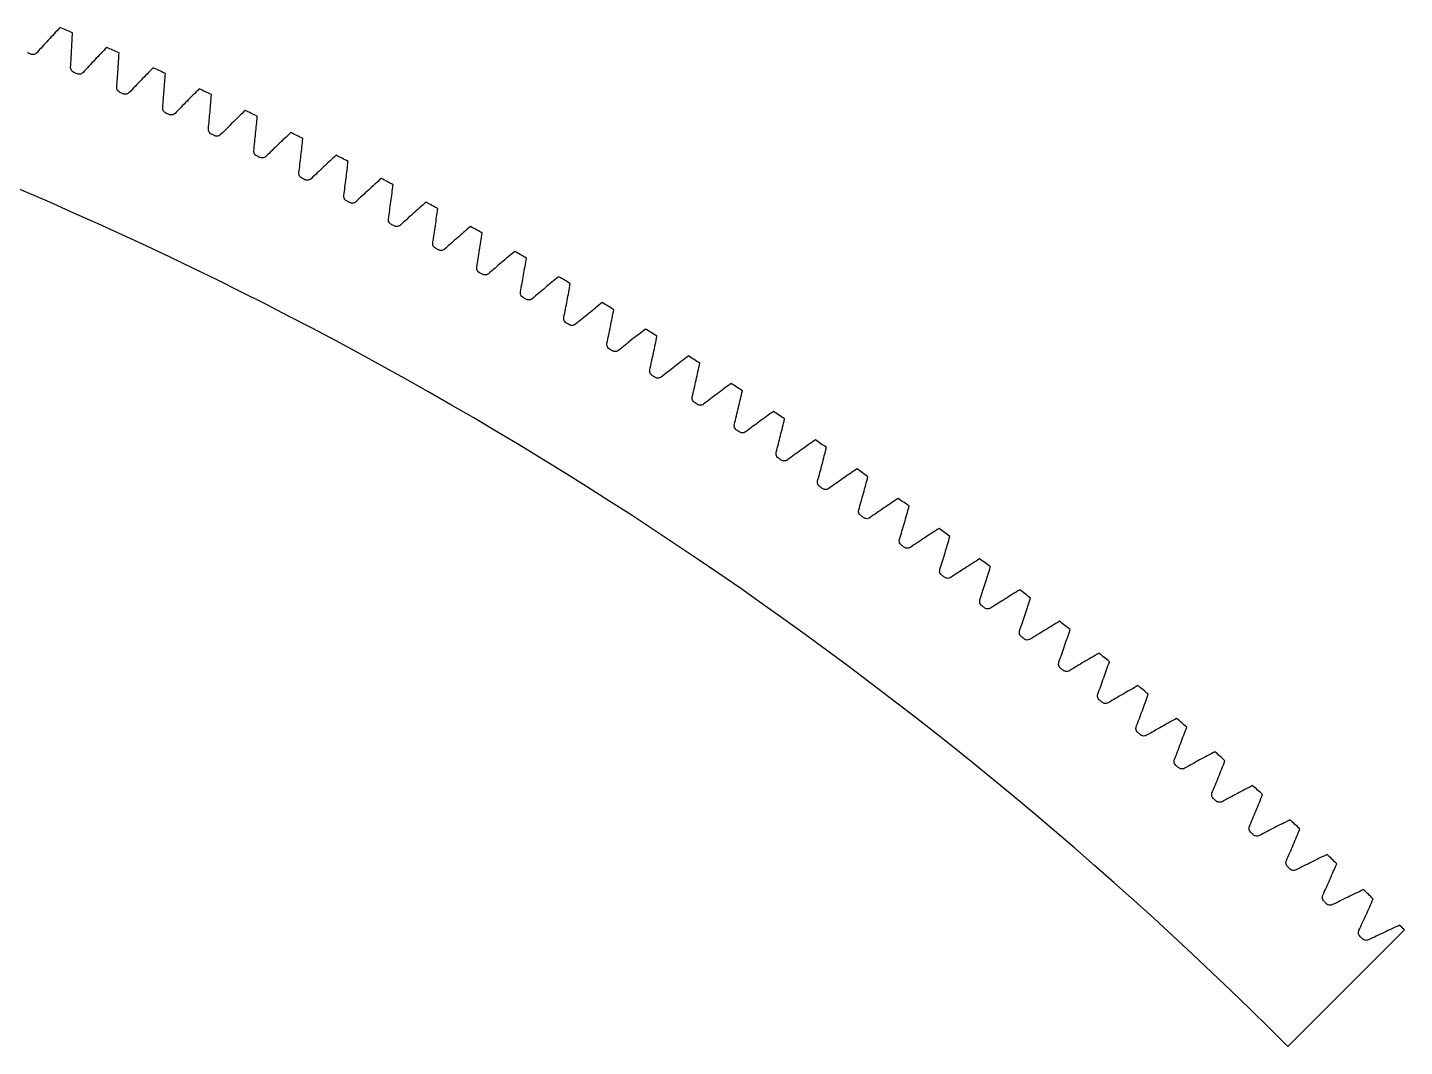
# Model space of a CAD drawing. Header units: inches. Extents: x -10.9 to 10.9, y -1.2 to 15.4.
# Drawn here: x 5.84 to 10.9, y 10.47 to 14.21 of the extents above; entities that cross this region are included whole.
import ezdxf

# ---------------------------------------------------------------- set-up
doc = ezdxf.new("R2010")
doc.units = ezdxf.units.IN
doc.layers.get('0').update_dxf_attribs({"linetype": 'CONTINUOUS'})

msp = doc.modelspace()

# ---------------------------------------------------------------- linework, layer by layer
msp.add_line((10.4709, 10.4709), (10.8989, 10.8989))
for radius, start, end in [(15.4134, 67.06213, 67.24557), (15.2815, 67.47637, 67.52363), (15.4134, 66.36982, 66.55326), (15.4134, 65.67751, 65.86095), (15.2815, 66.78406, 66.83133), (15.2815, 66.09175, 66.13902), (15.4134, 64.9852, 65.16864), (15.4134, 64.29289, 64.47634), (15.2815, 65.39944, 65.44671), (14.8081, 45, 69.0584), (15.2815, 64.70714, 64.7544), (15.4134, 63.60059, 63.78403), (15.2815, 64.01483, 64.0621), (15.4134, 62.90828, 63.09172), (15.2815, 63.32252, 63.36979), (15.4134, 62.21597, 62.39941), (15.2815, 62.63021, 62.67748), (15.4134, 61.52366, 61.70711), (15.2815, 61.9379, 61.98517), (15.4134, 60.83136, 61.0148), (15.2815, 61.2456, 61.29286), (15.4134, 60.13905, 60.32249), (15.2815, 60.55329, 60.60056), (15.4134, 59.44674, 59.63018), (15.2815, 59.86098, 59.90825), (15.4134, 58.75443, 58.93787), (15.2815, 59.16867, 59.21594), (15.4134, 58.06213, 58.24557), (15.2815, 58.47637, 58.52363), (15.4134, 57.36982, 57.55326), (15.2815, 57.78406, 57.83133), (15.4134, 56.67751, 56.86095), (15.2815, 57.09175, 57.13902), (15.4134, 55.9852, 56.16864), (15.2815, 56.39944, 56.44671), (15.4134, 55.29289, 55.47634), (15.2815, 55.70714, 55.7544), (15.4134, 54.60059, 54.78403), (15.2815, 55.01483, 55.0621), (15.4134, 53.90828, 54.09172), (15.2815, 54.32252, 54.36979), (15.4134, 53.21597, 53.39941), (15.2815, 53.63021, 53.67748), (15.4134, 52.52366, 52.70711), (15.2815, 52.9379, 52.98517), (15.4134, 51.83136, 52.0148), (15.2815, 52.2456, 52.29286), (15.4134, 51.13905, 51.32249), (15.2815, 51.55329, 51.60056), (15.4134, 50.44674, 50.63018), (15.2815, 50.86098, 50.90825), (15.4134, 49.75443, 49.93787), (15.2815, 50.16867, 50.21594), (15.4134, 49.06213, 49.24557), (15.2815, 49.47637, 49.52363), (15.4134, 48.36982, 48.55326), (15.2815, 48.78406, 48.83133), (15.4134, 47.67751, 47.86095), (15.2815, 48.09175, 48.13902), (15.4134, 46.9852, 47.16864), (15.2815, 47.39944, 47.44671), (15.4134, 46.29289, 46.47634), (15.2815, 46.70714, 46.7544), (15.4134, 45.60059, 45.78403), (15.2815, 46.01483, 46.0621), (15.2815, 45.32252, 45.36979), (15.4134, 45, 45.09172)]:
    msp.add_arc((0, 0), radius, start, end)
for points, knots in [([(5.9616, 14.2138), (5.9472, 14.1984), (5.9328, 14.183), (5.9042, 14.1521), (5.89, 14.1365), (5.876, 14.1208)], [0, 0, 0, 0, 0.1606322, 0.1606322, 0.320919, 0.320919, 0.320919, 0.320919]), ([(6.0004, 14.0684), (6.0018, 14.0894), (6.003, 14.1104), (6.0053, 14.1525), (6.0062, 14.1736), (6.0071, 14.1946)], [0, 0, 0, 0, 0.1603239, 0.1603239, 0.3209932, 0.3209932, 0.3209932, 0.3209932]), ([(5.876, 14.1208), (5.8743, 14.1189), (5.8722, 14.1174), (5.8676, 14.1152), (5.8651, 14.1145), (5.8611, 14.1143), (5.8596, 14.1143), (5.8566, 14.1148), (5.8552, 14.1152), (5.8538, 14.1158)], [0, 0, 0, 0, 0.01947037, 0.01947037, 0.03894188, 0.03894188, 0.05032908, 0.05032908, 0.06171626, 0.06171626, 0.06171626, 0.06171626]), ([(6.1329, 14.1407), (6.1183, 14.1256), (6.1037, 14.1103), (6.0748, 14.0797), (6.0604, 14.0643), (6.0462, 14.0488)], [0, 0, 0, 0, 0.1606322, 0.1606322, 0.320919, 0.320919, 0.320919, 0.320919]), ([(6.17, 13.9949), (6.1716, 14.0158), (6.1731, 14.0369), (6.1758, 14.0789), (6.1771, 14.0999), (6.1782, 14.121)], [0, 0, 0, 0, 0.1603239, 0.1603239, 0.3209932, 0.3209932, 0.3209932, 0.3209932]), ([(6.0123, 14.049), (6.01, 14.05), (6.0078, 14.0515), (6.0043, 14.0551), (6.0028, 14.0573), (6.0013, 14.061), (6.0009, 14.0625), (6.0004, 14.0654), (6.0003, 14.0669), (6.0004, 14.0684)], [0, 0, 0, 0, 0.01947037, 0.01947037, 0.03894188, 0.03894188, 0.05032908, 0.05032908, 0.06171626, 0.06171626, 0.06171626, 0.06171626]), ([(6.3033, 14.0656), (6.2885, 14.0506), (6.2737, 14.0355), (6.2445, 14.0053), (6.2299, 13.99), (6.2155, 13.9747)], [0, 0, 0, 0, 0.1606322, 0.1606322, 0.320919, 0.320919, 0.320919, 0.320919]), ([(6.0462, 14.0488), (6.0444, 14.0469), (6.0423, 14.0454), (6.0377, 14.0432), (6.0352, 14.0426), (6.0312, 14.0424), (6.0297, 14.0425), (6.0267, 14.043), (6.0253, 14.0435), (6.0239, 14.0441)], [0, 0, 0, 0, 0.01947037, 0.01947037, 0.03894188, 0.03894188, 0.05032908, 0.05032908, 0.06171626, 0.06171626, 0.06171626, 0.06171626]), ([(6.3386, 13.9193), (6.3405, 13.9403), (6.3422, 13.9612), (6.3455, 14.0032), (6.347, 14.0243), (6.3483, 14.0453)], [0, 0, 0, 0, 0.1603239, 0.1603239, 0.3209932, 0.3209932, 0.3209932, 0.3209932]), ([(6.1816, 13.9754), (6.1793, 13.9764), (6.1772, 13.9779), (6.1736, 13.9815), (6.1723, 13.9837), (6.1708, 13.9875), (6.1704, 13.9889), (6.1699, 13.9919), (6.1699, 13.9934), (6.17, 13.9949)], [0, 0, 0, 0, 0.01947037, 0.01947037, 0.03894188, 0.03894188, 0.05032908, 0.05032908, 0.06171626, 0.06171626, 0.06171626, 0.06171626]), ([(6.2155, 13.9747), (6.2137, 13.9729), (6.2116, 13.9714), (6.207, 13.9693), (6.2044, 13.9687), (6.2004, 13.9685), (6.1989, 13.9686), (6.196, 13.9692), (6.1945, 13.9696), (6.1932, 13.9702)], [0, 0, 0, 0, 0.01947037, 0.01947037, 0.03894188, 0.03894188, 0.05032908, 0.05032908, 0.06171626, 0.06171626, 0.06171626, 0.06171626]), ([(6.4728, 13.9884), (6.4578, 13.9736), (6.4429, 13.9587), (6.4132, 13.9288), (6.3985, 13.9137), (6.3839, 13.8986)], [0, 0, 0, 0, 0.1606322, 0.1606322, 0.320919, 0.320919, 0.320919, 0.320919]), ([(6.5063, 13.8417), (6.5085, 13.8626), (6.5105, 13.8836), (6.5142, 13.9255), (6.516, 13.9466), (6.5176, 13.9676)], [0, 0, 0, 0, 0.1603239, 0.1603239, 0.3209932, 0.3209932, 0.3209932, 0.3209932]), ([(6.3501, 13.8996), (6.3477, 13.9007), (6.3456, 13.9022), (6.3421, 13.9059), (6.3408, 13.9081), (6.3393, 13.9119), (6.3389, 13.9134), (6.3385, 13.9163), (6.3385, 13.9178), (6.3386, 13.9193)], [0, 0, 0, 0, 0.01947037, 0.01947037, 0.03894188, 0.03894188, 0.05032908, 0.05032908, 0.06171626, 0.06171626, 0.06171626, 0.06171626]), ([(6.6414, 13.9092), (6.6262, 13.8945), (6.6111, 13.8798), (6.5811, 13.8503), (6.5661, 13.8354), (6.5513, 13.8205)], [0, 0, 0, 0, 0.1606322, 0.1606322, 0.320919, 0.320919, 0.320919, 0.320919]), ([(6.3839, 13.8986), (6.3821, 13.8968), (6.38, 13.8953), (6.3753, 13.8932), (6.3728, 13.8927), (6.3687, 13.8926), (6.3672, 13.8927), (6.3643, 13.8933), (6.3629, 13.8938), (6.3615, 13.8944)], [0, 0, 0, 0, 0.01947037, 0.01947037, 0.03894188, 0.03894188, 0.05032908, 0.05032908, 0.06171626, 0.06171626, 0.06171626, 0.06171626]), ([(6.6731, 13.7621), (6.6755, 13.783), (6.6777, 13.8039), (6.682, 13.8458), (6.684, 13.8668), (6.6859, 13.8878)], [0, 0, 0, 0, 0.1603239, 0.1603239, 0.3209932, 0.3209932, 0.3209932, 0.3209932]), ([(6.5175, 13.8219), (6.5152, 13.823), (6.5131, 13.8245), (6.5097, 13.8283), (6.5083, 13.8305), (6.5069, 13.8343), (6.5066, 13.8357), (6.5062, 13.8387), (6.5062, 13.8402), (6.5063, 13.8417)], [0, 0, 0, 0, 0.01947037, 0.01947037, 0.03894188, 0.03894188, 0.05032908, 0.05032908, 0.06171626, 0.06171626, 0.06171626, 0.06171626]), ([(6.5513, 13.8205), (6.5495, 13.8186), (6.5474, 13.8172), (6.5427, 13.8152), (6.5402, 13.8147), (6.5361, 13.8146), (6.5346, 13.8148), (6.5317, 13.8154), (6.5303, 13.8159), (6.5289, 13.8165)], [0, 0, 0, 0, 0.01947037, 0.01947037, 0.03894188, 0.03894188, 0.05032908, 0.05032908, 0.06171626, 0.06171626, 0.06171626, 0.06171626]), ([(6.809, 13.8279), (6.7936, 13.8135), (6.7783, 13.7989), (6.7479, 13.7697), (6.7328, 13.7551), (6.7178, 13.7403)], [0, 0, 0, 0, 0.1606322, 0.1606322, 0.320919, 0.320919, 0.320919, 0.320919]), ([(6.8389, 13.6804), (6.8415, 13.7013), (6.844, 13.7222), (6.8488, 13.7641), (6.8511, 13.785), (6.8532, 13.806)], [0, 0, 0, 0, 0.1603239, 0.1603239, 0.3209932, 0.3209932, 0.3209932, 0.3209932]), ([(6.6841, 13.7421), (6.6818, 13.7433), (6.6797, 13.7448), (6.6763, 13.7486), (6.675, 13.7508), (6.6736, 13.7547), (6.6733, 13.7561), (6.6729, 13.7591), (6.6729, 13.7606), (6.6731, 13.7621)], [0, 0, 0, 0, 0.01947037, 0.01947037, 0.03894188, 0.03894188, 0.05032908, 0.05032908, 0.06171626, 0.06171626, 0.06171626, 0.06171626]), ([(6.7178, 13.7403), (6.716, 13.7385), (6.7139, 13.7371), (6.7091, 13.7351), (6.7066, 13.7346), (6.7026, 13.7346), (6.7011, 13.7348), (6.6982, 13.7355), (6.6967, 13.736), (6.6954, 13.7366)], [0, 0, 0, 0, 0.01947037, 0.01947037, 0.03894188, 0.03894188, 0.05032908, 0.05032908, 0.06171626, 0.06171626, 0.06171626, 0.06171626]), ([(6.9755, 13.7446), (6.96, 13.7304), (6.9445, 13.716), (6.9138, 13.6872), (6.8985, 13.6727), (6.8834, 13.6581)], [0, 0, 0, 0, 0.1606322, 0.1606322, 0.320919, 0.320919, 0.320919, 0.320919]), ([(7.0037, 13.5968), (7.0066, 13.6176), (7.0093, 13.6385), (7.0146, 13.6803), (7.0171, 13.7013), (7.0195, 13.7222)], [0, 0, 0, 0, 0.1603239, 0.1603239, 0.3209932, 0.3209932, 0.3209932, 0.3209932]), ([(6.8496, 13.6604), (6.8473, 13.6615), (6.8453, 13.6631), (6.8419, 13.667), (6.8406, 13.6692), (6.8393, 13.673), (6.839, 13.6745), (6.8387, 13.6775), (6.8387, 13.679), (6.8389, 13.6804)], [0, 0, 0, 0, 0.01947037, 0.01947037, 0.03894188, 0.03894188, 0.05032908, 0.05032908, 0.06171626, 0.06171626, 0.06171626, 0.06171626]), ([(6.8834, 13.6581), (6.8815, 13.6563), (6.8794, 13.655), (6.8746, 13.6531), (6.8721, 13.6526), (6.868, 13.6526), (6.8665, 13.6528), (6.8636, 13.6535), (6.8622, 13.6541), (6.8609, 13.6547)], [0, 0, 0, 0, 0.01947037, 0.01947037, 0.03894188, 0.03894188, 0.05032908, 0.05032908, 0.06171626, 0.06171626, 0.06171626, 0.06171626]), ([(7.1411, 13.6593), (7.1254, 13.6453), (7.1097, 13.6311), (7.0787, 13.6027), (7.0632, 13.5884), (7.0479, 13.574)], [0, 0, 0, 0, 0.1606322, 0.1606322, 0.320919, 0.320919, 0.320919, 0.320919]), ([(7.1675, 13.5112), (7.1706, 13.532), (7.1736, 13.5528), (7.1794, 13.5946), (7.1822, 13.6155), (7.1848, 13.6364)], [0, 0, 0, 0, 0.1603239, 0.1603239, 0.3209932, 0.3209932, 0.3209932, 0.3209932]), ([(7.0142, 13.5766), (7.0119, 13.5778), (7.0099, 13.5794), (7.0066, 13.5833), (7.0053, 13.5855), (7.004, 13.5894), (7.0037, 13.5908), (7.0035, 13.5938), (7.0035, 13.5953), (7.0037, 13.5968)], [0, 0, 0, 0, 0.01947037, 0.01947037, 0.03894188, 0.03894188, 0.05032908, 0.05032908, 0.06171626, 0.06171626, 0.06171626, 0.06171626]), ([(7.0479, 13.574), (7.046, 13.5722), (7.0438, 13.5708), (7.0391, 13.569), (7.0365, 13.5686), (7.0325, 13.5687), (7.031, 13.5689), (7.0281, 13.5696), (7.0267, 13.5701), (7.0254, 13.5708)], [0, 0, 0, 0, 0.01947037, 0.01947037, 0.03894188, 0.03894188, 0.05032908, 0.05032908, 0.06171626, 0.06171626, 0.06171626, 0.06171626]), ([(7.3056, 13.572), (7.2897, 13.5582), (7.2739, 13.5442), (7.2425, 13.5161), (7.2269, 13.502), (7.2114, 13.4878)], [0, 0, 0, 0, 0.1606322, 0.1606322, 0.320919, 0.320919, 0.320919, 0.320919]), ([(7.1777, 13.4909), (7.1754, 13.4921), (7.1734, 13.4937), (7.1702, 13.4976), (7.1689, 13.4999), (7.1677, 13.5038), (7.1674, 13.5052), (7.1672, 13.5082), (7.1673, 13.5097), (7.1675, 13.5112)], [0, 0, 0, 0, 0.01947037, 0.01947037, 0.03894188, 0.03894188, 0.05032908, 0.05032908, 0.06171626, 0.06171626, 0.06171626, 0.06171626]), ([(7.3302, 13.4236), (7.3336, 13.4444), (7.3369, 13.4652), (7.3431, 13.5068), (7.3461, 13.5277), (7.349, 13.5486)], [0, 0, 0, 0, 0.1603239, 0.1603239, 0.3209932, 0.3209932, 0.3209932, 0.3209932]), ([(7.2114, 13.4878), (7.2095, 13.4861), (7.2073, 13.4847), (7.2025, 13.483), (7.2, 13.4826), (7.1959, 13.4827), (7.1944, 13.4829), (7.1915, 13.4837), (7.1902, 13.4842), (7.1888, 13.4849)], [0, 0, 0, 0, 0.01947037, 0.01947037, 0.03894188, 0.03894188, 0.05032908, 0.05032908, 0.06171626, 0.06171626, 0.06171626, 0.06171626]), ([(7.4691, 13.4828), (7.453, 13.4691), (7.437, 13.4553), (7.4053, 13.4276), (7.3895, 13.4137), (7.3738, 13.3997)], [0, 0, 0, 0, 0.1606322, 0.1606322, 0.320919, 0.320919, 0.320919, 0.320919]), ([(7.4919, 13.334), (7.4955, 13.3548), (7.499, 13.3755), (7.5058, 13.4171), (7.5091, 13.438), (7.5122, 13.4588)], [0, 0, 0, 0, 0.1603239, 0.1603239, 0.3209932, 0.3209932, 0.3209932, 0.3209932]), ([(7.3402, 13.4032), (7.3379, 13.4044), (7.336, 13.406), (7.3327, 13.41), (7.3315, 13.4123), (7.3304, 13.4162), (7.3301, 13.4176), (7.3299, 13.4206), (7.33, 13.4221), (7.3302, 13.4236)], [0, 0, 0, 0, 0.01947037, 0.01947037, 0.03894188, 0.03894188, 0.05032908, 0.05032908, 0.06171626, 0.06171626, 0.06171626, 0.06171626]), ([(7.3738, 13.3997), (7.3719, 13.398), (7.3697, 13.3967), (7.3649, 13.395), (7.3623, 13.3946), (7.3583, 13.3948), (7.3568, 13.395), (7.3539, 13.3958), (7.3526, 13.3964), (7.3512, 13.3971)], [0, 0, 0, 0, 0.01947037, 0.01947037, 0.03894188, 0.03894188, 0.05032908, 0.05032908, 0.06171626, 0.06171626, 0.06171626, 0.06171626]), ([(7.6314, 13.3915), (7.6152, 13.3781), (7.5991, 13.3645), (7.567, 13.3372), (7.5511, 13.3234), (7.5352, 13.3096)], [0, 0, 0, 0, 0.1606322, 0.1606322, 0.320919, 0.320919, 0.320919, 0.320919]), ([(7.6524, 13.2426), (7.6563, 13.2632), (7.6601, 13.284), (7.6674, 13.3254), (7.6709, 13.3462), (7.6743, 13.367)], [0, 0, 0, 0, 0.1603239, 0.1603239, 0.3209932, 0.3209932, 0.3209932, 0.3209932]), ([(7.5016, 13.3135), (7.4994, 13.3148), (7.4974, 13.3164), (7.4942, 13.3204), (7.4931, 13.3227), (7.4919, 13.3266), (7.4917, 13.3281), (7.4915, 13.3311), (7.4916, 13.3326), (7.4919, 13.334)], [0, 0, 0, 0, 0.01947037, 0.01947037, 0.03894188, 0.03894188, 0.05032908, 0.05032908, 0.06171626, 0.06171626, 0.06171626, 0.06171626]), ([(7.5352, 13.3096), (7.5333, 13.3079), (7.531, 13.3066), (7.5262, 13.305), (7.5236, 13.3046), (7.5196, 13.3049), (7.5181, 13.3051), (7.5153, 13.306), (7.5139, 13.3066), (7.5126, 13.3073)], [0, 0, 0, 0, 0.01947037, 0.01947037, 0.03894188, 0.03894188, 0.05032908, 0.05032908, 0.06171626, 0.06171626, 0.06171626, 0.06171626]), ([(7.7927, 13.2984), (7.7763, 13.2851), (7.76, 13.2717), (7.7276, 13.2448), (7.7115, 13.2312), (7.6955, 13.2176)], [0, 0, 0, 0, 0.1606322, 0.1606322, 0.320919, 0.320919, 0.320919, 0.320919]), ([(7.8119, 13.1491), (7.816, 13.1698), (7.82, 13.1904), (7.8278, 13.2318), (7.8316, 13.2526), (7.8352, 13.2733)], [0, 0, 0, 0, 0.1603239, 0.1603239, 0.3209932, 0.3209932, 0.3209932, 0.3209932]), ([(7.6619, 13.2219), (7.6597, 13.2232), (7.6578, 13.2249), (7.6546, 13.2289), (7.6535, 13.2312), (7.6524, 13.2351), (7.6522, 13.2366), (7.6521, 13.2396), (7.6522, 13.2411), (7.6524, 13.2426)], [0, 0, 0, 0, 0.01947037, 0.01947037, 0.03894188, 0.03894188, 0.05032908, 0.05032908, 0.06171626, 0.06171626, 0.06171626, 0.06171626]), ([(7.6955, 13.2176), (7.6935, 13.2159), (7.6913, 13.2147), (7.6864, 13.2131), (7.6839, 13.2128), (7.6798, 13.2131), (7.6783, 13.2133), (7.6755, 13.2142), (7.6741, 13.2148), (7.6728, 13.2156)], [0, 0, 0, 0, 0.01947037, 0.01947037, 0.03894188, 0.03894188, 0.05032908, 0.05032908, 0.06171626, 0.06171626, 0.06171626, 0.06171626]), ([(7.9528, 13.2032), (7.9363, 13.1902), (7.9198, 13.177), (7.8871, 13.1505), (7.8708, 13.1371), (7.8546, 13.1236)], [0, 0, 0, 0, 0.1606322, 0.1606322, 0.320919, 0.320919, 0.320919, 0.320919]), ([(7.8211, 13.1283), (7.8189, 13.1296), (7.817, 13.1314), (7.8139, 13.1355), (7.8128, 13.1378), (7.8118, 13.1417), (7.8116, 13.1432), (7.8115, 13.1462), (7.8116, 13.1477), (7.8119, 13.1491)], [0, 0, 0, 0, 0.01947037, 0.01947037, 0.03894188, 0.03894188, 0.05032908, 0.05032908, 0.06171626, 0.06171626, 0.06171626, 0.06171626]), ([(7.9702, 13.0538), (7.9746, 13.0744), (7.9788, 13.095), (7.9871, 13.1363), (7.9911, 13.157), (7.995, 13.1777)], [0, 0, 0, 0, 0.1603239, 0.1603239, 0.3209932, 0.3209932, 0.3209932, 0.3209932]), ([(7.8546, 13.1236), (7.8526, 13.122), (7.8504, 13.1208), (7.8455, 13.1192), (7.8429, 13.119), (7.8389, 13.1193), (7.8374, 13.1196), (7.8346, 13.1205), (7.8332, 13.1211), (7.8319, 13.1219)], [0, 0, 0, 0, 0.01947037, 0.01947037, 0.03894188, 0.03894188, 0.05032908, 0.05032908, 0.06171626, 0.06171626, 0.06171626, 0.06171626]), ([(8.1118, 13.1062), (8.0951, 13.0933), (8.0784, 13.0803), (8.0454, 13.0542), (8.0289, 13.041), (8.0126, 13.0278)], [0, 0, 0, 0, 0.1606322, 0.1606322, 0.320919, 0.320919, 0.320919, 0.320919]), ([(7.9792, 13.0329), (7.977, 13.0342), (7.9751, 13.036), (7.9721, 13.0401), (7.971, 13.0424), (7.97, 13.0463), (7.9698, 13.0478), (7.9697, 13.0508), (7.9699, 13.0523), (7.9702, 13.0538)], [0, 0, 0, 0, 0.01947037, 0.01947037, 0.03894188, 0.03894188, 0.05032908, 0.05032908, 0.06171626, 0.06171626, 0.06171626, 0.06171626]), ([(8.1273, 12.9565), (8.132, 12.977), (8.1365, 12.9976), (8.1453, 13.0388), (8.1495, 13.0595), (8.1537, 13.0801)], [0, 0, 0, 0, 0.1603239, 0.1603239, 0.3209932, 0.3209932, 0.3209932, 0.3209932]), ([(8.0126, 13.0278), (8.0106, 13.0262), (8.0083, 13.025), (8.0034, 13.0235), (8.0009, 13.0232), (7.9969, 13.0236), (7.9954, 13.0239), (7.9925, 13.0249), (7.9912, 13.0255), (7.9899, 13.0263)], [0, 0, 0, 0, 0.01947037, 0.01947037, 0.03894188, 0.03894188, 0.05032908, 0.05032908, 0.06171626, 0.06171626, 0.06171626, 0.06171626]), ([(8.2695, 13.0072), (8.2527, 12.9945), (8.2359, 12.9817), (8.2025, 12.956), (8.1859, 12.9431), (8.1694, 12.93)], [0, 0, 0, 0, 0.1606322, 0.1606322, 0.320919, 0.320919, 0.320919, 0.320919]), ([(8.1361, 12.9355), (8.1339, 12.9369), (8.132, 12.9387), (8.129, 12.9428), (8.128, 12.9452), (8.127, 12.9491), (8.1269, 12.9506), (8.1268, 12.9536), (8.127, 12.9551), (8.1273, 12.9565)], [0, 0, 0, 0, 0.01947037, 0.01947037, 0.03894188, 0.03894188, 0.05032908, 0.05032908, 0.06171626, 0.06171626, 0.06171626, 0.06171626]), ([(8.2833, 12.8574), (8.2882, 12.8778), (8.2929, 12.8984), (8.3022, 12.9394), (8.3067, 12.9601), (8.3111, 12.9807)], [0, 0, 0, 0, 0.1603239, 0.1603239, 0.3209932, 0.3209932, 0.3209932, 0.3209932]), ([(8.1694, 12.93), (8.1674, 12.9284), (8.1651, 12.9273), (8.1602, 12.9258), (8.1577, 12.9256), (8.1536, 12.926), (8.1522, 12.9264), (8.1493, 12.9274), (8.148, 12.928), (8.1467, 12.9288)], [0, 0, 0, 0, 0.01947037, 0.01947037, 0.03894188, 0.03894188, 0.05032908, 0.05032908, 0.06171626, 0.06171626, 0.06171626, 0.06171626]), ([(8.4261, 12.9063), (8.4091, 12.8939), (8.3921, 12.8813), (8.3585, 12.856), (8.3417, 12.8432), (8.3251, 12.8304)], [0, 0, 0, 0, 0.1606322, 0.1606322, 0.320919, 0.320919, 0.320919, 0.320919]), ([(8.2918, 12.8363), (8.2896, 12.8377), (8.2878, 12.8394), (8.2848, 12.8436), (8.2838, 12.846), (8.2829, 12.85), (8.2827, 12.8514), (8.2828, 12.8544), (8.2829, 12.8559), (8.2833, 12.8574)], [0, 0, 0, 0, 0.01947037, 0.01947037, 0.03894188, 0.03894188, 0.05032908, 0.05032908, 0.06171626, 0.06171626, 0.06171626, 0.06171626]), ([(8.438, 12.7563), (8.4432, 12.7768), (8.4482, 12.7972), (8.4579, 12.8382), (8.4627, 12.8587), (8.4674, 12.8793)], [0, 0, 0, 0, 0.1603239, 0.1603239, 0.3209932, 0.3209932, 0.3209932, 0.3209932]), ([(8.3251, 12.8304), (8.323, 12.8288), (8.3207, 12.8277), (8.3158, 12.8263), (8.3132, 12.8261), (8.3092, 12.8266), (8.3078, 12.8269), (8.3049, 12.8279), (8.3036, 12.8286), (8.3023, 12.8294)], [0, 0, 0, 0, 0.01947037, 0.01947037, 0.03894188, 0.03894188, 0.05032908, 0.05032908, 0.06171626, 0.06171626, 0.06171626, 0.06171626]), ([(8.5814, 12.8036), (8.5643, 12.7913), (8.5472, 12.7789), (8.5132, 12.754), (8.4963, 12.7415), (8.4795, 12.7288)], [0, 0, 0, 0, 0.1606322, 0.1606322, 0.320919, 0.320919, 0.320919, 0.320919]), ([(8.4463, 12.7351), (8.4441, 12.7366), (8.4423, 12.7384), (8.4394, 12.7426), (8.4384, 12.745), (8.4376, 12.7489), (8.4374, 12.7504), (8.4375, 12.7534), (8.4377, 12.7549), (8.438, 12.7563)], [0, 0, 0, 0, 0.01947037, 0.01947037, 0.03894188, 0.03894188, 0.05032908, 0.05032908, 0.06171626, 0.06171626, 0.06171626, 0.06171626]), ([(8.5916, 12.6535), (8.5969, 12.6738), (8.6022, 12.6942), (8.6124, 12.735), (8.6175, 12.7555), (8.6224, 12.776)], [0, 0, 0, 0, 0.1603239, 0.1603239, 0.3209932, 0.3209932, 0.3209932, 0.3209932]), ([(8.4795, 12.7288), (8.4774, 12.7273), (8.4751, 12.7262), (8.4702, 12.7249), (8.4676, 12.7247), (8.4636, 12.7253), (8.4621, 12.7256), (8.4593, 12.7267), (8.458, 12.7273), (8.4568, 12.7282)], [0, 0, 0, 0, 0.01947037, 0.01947037, 0.03894188, 0.03894188, 0.05032908, 0.05032908, 0.06171626, 0.06171626, 0.06171626, 0.06171626]), ([(8.7355, 12.699), (8.7182, 12.6869), (8.7009, 12.6747), (8.6667, 12.6502), (8.6496, 12.6379), (8.6327, 12.6255)], [0, 0, 0, 0, 0.1606322, 0.1606322, 0.320919, 0.320919, 0.320919, 0.320919]), ([(8.5995, 12.6322), (8.5974, 12.6336), (8.5956, 12.6354), (8.5928, 12.6397), (8.5918, 12.6421), (8.591, 12.6461), (8.5909, 12.6475), (8.591, 12.6505), (8.5912, 12.652), (8.5916, 12.6535)], [0, 0, 0, 0, 0.01947037, 0.01947037, 0.03894188, 0.03894188, 0.05032908, 0.05032908, 0.06171626, 0.06171626, 0.06171626, 0.06171626]), ([(8.7438, 12.5487), (8.7494, 12.569), (8.7549, 12.5893), (8.7657, 12.6301), (8.771, 12.6505), (8.7761, 12.6709)], [0, 0, 0, 0, 0.1603239, 0.1603239, 0.3209932, 0.3209932, 0.3209932, 0.3209932]), ([(8.6327, 12.6255), (8.6306, 12.6239), (8.6283, 12.6228), (8.6233, 12.6216), (8.6207, 12.6215), (8.6167, 12.6221), (8.6153, 12.6224), (8.6125, 12.6235), (8.6112, 12.6242), (8.6099, 12.6251)], [0, 0, 0, 0, 0.01947037, 0.01947037, 0.03894188, 0.03894188, 0.05032908, 0.05032908, 0.06171626, 0.06171626, 0.06171626, 0.06171626]), ([(8.8883, 12.5925), (8.8708, 12.5806), (8.8535, 12.5687), (8.8189, 12.5446), (8.8017, 12.5325), (8.7846, 12.5202)], [0, 0, 0, 0, 0.1606322, 0.1606322, 0.320919, 0.320919, 0.320919, 0.320919]), ([(8.7515, 12.5273), (8.7494, 12.5288), (8.7476, 12.5307), (8.7449, 12.535), (8.7439, 12.5373), (8.7432, 12.5413), (8.7431, 12.5428), (8.7432, 12.5458), (8.7434, 12.5473), (8.7438, 12.5487)], [0, 0, 0, 0, 0.01947037, 0.01947037, 0.03894188, 0.03894188, 0.05032908, 0.05032908, 0.06171626, 0.06171626, 0.06171626, 0.06171626]), ([(8.8948, 12.4422), (8.9007, 12.4624), (8.9064, 12.4826), (8.9177, 12.5232), (8.9232, 12.5436), (8.9286, 12.564)], [0, 0, 0, 0, 0.1603239, 0.1603239, 0.3209932, 0.3209932, 0.3209932, 0.3209932]), ([(8.7846, 12.5202), (8.7825, 12.5187), (8.7802, 12.5177), (8.7752, 12.5165), (8.7726, 12.5164), (8.7686, 12.517), (8.7672, 12.5174), (8.7644, 12.5185), (8.7631, 12.5193), (8.7618, 12.5201)], [0, 0, 0, 0, 0.01947037, 0.01947037, 0.03894188, 0.03894188, 0.05032908, 0.05032908, 0.06171626, 0.06171626, 0.06171626, 0.06171626]), ([(8.9022, 12.4207), (8.9002, 12.4222), (8.8984, 12.424), (8.8957, 12.4284), (8.8948, 12.4308), (8.8941, 12.4348), (8.894, 12.4363), (8.8941, 12.4393), (8.8944, 12.4407), (8.8948, 12.4422)], [0, 0, 0, 0, 0.01947037, 0.01947037, 0.03894188, 0.03894188, 0.05032908, 0.05032908, 0.06171626, 0.06171626, 0.06171626, 0.06171626]), ([(9.0398, 12.4842), (9.0222, 12.4725), (9.0047, 12.4608), (8.9698, 12.4371), (8.9525, 12.4252), (8.9352, 12.4132)], [0, 0, 0, 0, 0.1606322, 0.1606322, 0.320919, 0.320919, 0.320919, 0.320919]), ([(9.0445, 12.3338), (9.0506, 12.3539), (9.0566, 12.3741), (9.0683, 12.4146), (9.0741, 12.4349), (9.0797, 12.4552)], [0, 0, 0, 0, 0.1603239, 0.1603239, 0.3209932, 0.3209932, 0.3209932, 0.3209932]), ([(8.9352, 12.4132), (8.9331, 12.4117), (8.9308, 12.4107), (8.9258, 12.4096), (8.9232, 12.4095), (8.9192, 12.4102), (8.9178, 12.4106), (8.915, 12.4117), (8.9137, 12.4125), (8.9125, 12.4133)], [0, 0, 0, 0, 0.01947037, 0.01947037, 0.03894188, 0.03894188, 0.05032908, 0.05032908, 0.06171626, 0.06171626, 0.06171626, 0.06171626]), ([(9.19, 12.374), (9.1723, 12.3626), (9.1546, 12.3511), (9.1195, 12.3278), (9.102, 12.3161), (9.0846, 12.3043)], [0, 0, 0, 0, 0.1606322, 0.1606322, 0.320919, 0.320919, 0.320919, 0.320919]), ([(9.1929, 12.2236), (9.1992, 12.2437), (9.2054, 12.2638), (9.2177, 12.3041), (9.2237, 12.3243), (9.2295, 12.3446)], [0, 0, 0, 0, 0.1603239, 0.1603239, 0.3209932, 0.3209932, 0.3209932, 0.3209932]), ([(9.0517, 12.3122), (9.0496, 12.3137), (9.0479, 12.3156), (9.0452, 12.32), (9.0443, 12.3224), (9.0437, 12.3264), (9.0436, 12.3279), (9.0438, 12.3309), (9.0441, 12.3324), (9.0445, 12.3338)], [0, 0, 0, 0, 0.01947037, 0.01947037, 0.03894188, 0.03894188, 0.05032908, 0.05032908, 0.06171626, 0.06171626, 0.06171626, 0.06171626]), ([(9.0846, 12.3043), (9.0824, 12.3029), (9.0801, 12.3019), (9.0751, 12.3008), (9.0725, 12.3008), (9.0685, 12.3015), (9.0671, 12.3019), (9.0643, 12.3031), (9.063, 12.3038), (9.0618, 12.3047)], [0, 0, 0, 0, 0.01947037, 0.01947037, 0.03894188, 0.03894188, 0.05032908, 0.05032908, 0.06171626, 0.06171626, 0.06171626, 0.06171626]), ([(9.3388, 12.2621), (9.321, 12.2509), (9.3031, 12.2396), (9.2677, 12.2168), (9.2501, 12.2052), (9.2326, 12.1936)], [0, 0, 0, 0, 0.1606322, 0.1606322, 0.320919, 0.320919, 0.320919, 0.320919]), ([(9.1998, 12.2019), (9.1977, 12.2035), (9.196, 12.2054), (9.1934, 12.2098), (9.1925, 12.2122), (9.1919, 12.2162), (9.1919, 12.2177), (9.1921, 12.2207), (9.1924, 12.2222), (9.1929, 12.2236)], [0, 0, 0, 0, 0.01947037, 0.01947037, 0.03894188, 0.03894188, 0.05032908, 0.05032908, 0.06171626, 0.06171626, 0.06171626, 0.06171626]), ([(9.2326, 12.1936), (9.2304, 12.1922), (9.228, 12.1912), (9.223, 12.1902), (9.2205, 12.1902), (9.2165, 12.191), (9.215, 12.1915), (9.2123, 12.1927), (9.211, 12.1934), (9.2098, 12.1943)], [0, 0, 0, 0, 0.01947037, 0.01947037, 0.03894188, 0.03894188, 0.05032908, 0.05032908, 0.06171626, 0.06171626, 0.06171626, 0.06171626]), ([(9.3399, 12.1116), (9.3465, 12.1316), (9.3529, 12.1517), (9.3657, 12.1918), (9.3719, 12.212), (9.378, 12.2321)], [0, 0, 0, 0, 0.1603239, 0.1603239, 0.3209932, 0.3209932, 0.3209932, 0.3209932]), ([(9.4863, 12.1484), (9.4683, 12.1374), (9.4504, 12.1263), (9.4147, 12.1039), (9.3969, 12.0926), (9.3792, 12.0812)], [0, 0, 0, 0, 0.1606322, 0.1606322, 0.320919, 0.320919, 0.320919, 0.320919]), ([(9.3465, 12.0899), (9.3445, 12.0915), (9.3428, 12.0934), (9.3403, 12.0978), (9.3394, 12.1003), (9.3389, 12.1043), (9.3388, 12.1058), (9.3391, 12.1087), (9.3394, 12.1102), (9.3399, 12.1116)], [0, 0, 0, 0, 0.01947037, 0.01947037, 0.03894188, 0.03894188, 0.05032908, 0.05032908, 0.06171626, 0.06171626, 0.06171626, 0.06171626]), ([(9.4855, 11.9979), (9.4924, 12.0178), (9.4991, 12.0378), (9.5123, 12.0778), (9.5188, 12.0978), (9.5251, 12.1179)], [0, 0, 0, 0, 0.1603239, 0.1603239, 0.3209932, 0.3209932, 0.3209932, 0.3209932]), ([(9.3792, 12.0812), (9.3771, 12.0798), (9.3747, 12.0789), (9.3697, 12.0779), (9.3671, 12.0779), (9.3631, 12.0788), (9.3617, 12.0792), (9.359, 12.0805), (9.3577, 12.0813), (9.3565, 12.0822)], [0, 0, 0, 0, 0.01947037, 0.01947037, 0.03894188, 0.03894188, 0.05032908, 0.05032908, 0.06171626, 0.06171626, 0.06171626, 0.06171626]), ([(9.4919, 11.9761), (9.4899, 11.9777), (9.4883, 11.9796), (9.4857, 11.9841), (9.4849, 11.9865), (9.4844, 11.9905), (9.4844, 11.992), (9.4847, 11.995), (9.4851, 11.9965), (9.4855, 11.9979)], [0, 0, 0, 0, 0.01947037, 0.01947037, 0.03894188, 0.03894188, 0.05032908, 0.05032908, 0.06171626, 0.06171626, 0.06171626, 0.06171626]), ([(9.6324, 12.0329), (9.6143, 12.0221), (9.5962, 12.0112), (9.5602, 11.9892), (9.5423, 11.9782), (9.5245, 11.967)], [0, 0, 0, 0, 0.1606322, 0.1606322, 0.320919, 0.320919, 0.320919, 0.320919]), ([(9.6298, 11.8824), (9.6369, 11.9022), (9.6438, 11.9221), (9.6575, 11.9619), (9.6643, 11.9819), (9.6709, 12.002)], [0, 0, 0, 0, 0.1603239, 0.1603239, 0.3209932, 0.3209932, 0.3209932, 0.3209932]), ([(9.5245, 11.967), (9.5223, 11.9656), (9.5199, 11.9647), (9.5149, 11.9638), (9.5123, 11.9639), (9.5084, 11.9648), (9.507, 11.9652), (9.5043, 11.9665), (9.503, 11.9673), (9.5018, 11.9682)], [0, 0, 0, 0, 0.01947037, 0.01947037, 0.03894188, 0.03894188, 0.05032908, 0.05032908, 0.06171626, 0.06171626, 0.06171626, 0.06171626]), ([(9.7771, 11.9156), (9.7588, 11.905), (9.7406, 11.8944), (9.7044, 11.8729), (9.6864, 11.862), (9.6684, 11.851)], [0, 0, 0, 0, 0.1606322, 0.1606322, 0.320919, 0.320919, 0.320919, 0.320919]), ([(9.7727, 11.7652), (9.78, 11.7849), (9.7872, 11.8047), (9.8013, 11.8444), (9.8083, 11.8643), (9.8152, 11.8842)], [0, 0, 0, 0, 0.1603239, 0.1603239, 0.3209932, 0.3209932, 0.3209932, 0.3209932]), ([(9.6359, 11.8605), (9.634, 11.8621), (9.6323, 11.8641), (9.6299, 11.8686), (9.6291, 11.871), (9.6286, 11.8751), (9.6286, 11.8766), (9.629, 11.8795), (9.6293, 11.881), (9.6298, 11.8824)], [0, 0, 0, 0, 0.01947037, 0.01947037, 0.03894188, 0.03894188, 0.05032908, 0.05032908, 0.06171626, 0.06171626, 0.06171626, 0.06171626]), ([(9.6684, 11.851), (9.6662, 11.8497), (9.6638, 11.8488), (9.6588, 11.848), (9.6562, 11.8481), (9.6522, 11.849), (9.6508, 11.8495), (9.6481, 11.8508), (9.6469, 11.8516), (9.6457, 11.8526)], [0, 0, 0, 0, 0.01947037, 0.01947037, 0.03894188, 0.03894188, 0.05032908, 0.05032908, 0.06171626, 0.06171626, 0.06171626, 0.06171626]), ([(9.9203, 11.7966), (9.902, 11.7863), (9.8836, 11.7758), (9.8472, 11.7547), (9.829, 11.7441), (9.8109, 11.7333)], [0, 0, 0, 0, 0.1606322, 0.1606322, 0.320919, 0.320919, 0.320919, 0.320919]), ([(9.7785, 11.7432), (9.7766, 11.7449), (9.775, 11.7469), (9.7726, 11.7514), (9.7718, 11.7538), (9.7714, 11.7579), (9.7714, 11.7594), (9.7718, 11.7623), (9.7722, 11.7638), (9.7727, 11.7652)], [0, 0, 0, 0, 0.01947037, 0.01947037, 0.03894188, 0.03894188, 0.05032908, 0.05032908, 0.06171626, 0.06171626, 0.06171626, 0.06171626]), ([(9.8109, 11.7333), (9.8087, 11.732), (9.8063, 11.7312), (9.8012, 11.7304), (9.7986, 11.7305), (9.7947, 11.7315), (9.7933, 11.732), (9.7906, 11.7334), (9.7894, 11.7342), (9.7882, 11.7351)], [0, 0, 0, 0, 0.01947037, 0.01947037, 0.03894188, 0.03894188, 0.05032908, 0.05032908, 0.06171626, 0.06171626, 0.06171626, 0.06171626]), ([(9.9141, 11.6462), (9.9217, 11.6659), (9.9291, 11.6856), (9.9437, 11.7251), (9.951, 11.7449), (9.958, 11.7648)], [0, 0, 0, 0, 0.1603239, 0.1603239, 0.3209932, 0.3209932, 0.3209932, 0.3209932]), ([(9.9197, 11.6242), (9.9178, 11.6259), (9.9162, 11.6279), (9.9138, 11.6324), (9.9131, 11.6349), (9.9128, 11.6389), (9.9128, 11.6404), (9.9132, 11.6434), (9.9136, 11.6449), (9.9141, 11.6462)], [0, 0, 0, 0, 0.01947037, 0.01947037, 0.03894188, 0.03894188, 0.05032908, 0.05032908, 0.06171626, 0.06171626, 0.06171626, 0.06171626]), ([(10.0621, 11.6759), (10.0436, 11.6658), (10.0252, 11.6555), (9.9885, 11.6349), (9.9702, 11.6245), (9.952, 11.6139)], [0, 0, 0, 0, 0.1606322, 0.1606322, 0.320919, 0.320919, 0.320919, 0.320919]), ([(10.0541, 11.5256), (10.0619, 11.5452), (10.0696, 11.5648), (10.0847, 11.6041), (10.0921, 11.6238), (10.0995, 11.6436)], [0, 0, 0, 0, 0.1603239, 0.1603239, 0.3209932, 0.3209932, 0.3209932, 0.3209932]), ([(9.952, 11.6139), (9.9497, 11.6127), (9.9473, 11.6118), (9.9422, 11.6111), (9.9397, 11.6113), (9.9357, 11.6123), (9.9343, 11.6128), (9.9317, 11.6142), (9.9304, 11.6151), (9.9293, 11.616)], [0, 0, 0, 0, 0.01947037, 0.01947037, 0.03894188, 0.03894188, 0.05032908, 0.05032908, 0.06171626, 0.06171626, 0.06171626, 0.06171626]), ([(10.2025, 11.5534), (10.1839, 11.5435), (10.1653, 11.5335), (10.1283, 11.5134), (10.1099, 11.5032), (10.0916, 11.4928)], [0, 0, 0, 0, 0.1606322, 0.1606322, 0.320919, 0.320919, 0.320919, 0.320919]), ([(10.0595, 11.5035), (10.0575, 11.5052), (10.056, 11.5072), (10.0537, 11.5118), (10.053, 11.5143), (10.0527, 11.5183), (10.0527, 11.5198), (10.0532, 11.5228), (10.0536, 11.5242), (10.0541, 11.5256)], [0, 0, 0, 0, 0.01947037, 0.01947037, 0.03894188, 0.03894188, 0.05032908, 0.05032908, 0.06171626, 0.06171626, 0.06171626, 0.06171626]), ([(10.0916, 11.4928), (10.0893, 11.4916), (10.0869, 11.4908), (10.0818, 11.4902), (10.0792, 11.4903), (10.0753, 11.4914), (10.0739, 11.492), (10.0713, 11.4934), (10.0701, 11.4942), (10.0689, 11.4952)], [0, 0, 0, 0, 0.01947037, 0.01947037, 0.03894188, 0.03894188, 0.05032908, 0.05032908, 0.06171626, 0.06171626, 0.06171626, 0.06171626]), ([(10.1927, 11.4033), (10.2007, 11.4227), (10.2086, 11.4423), (10.2242, 11.4814), (10.2319, 11.501), (10.2394, 11.5207)], [0, 0, 0, 0, 0.1603239, 0.1603239, 0.3209932, 0.3209932, 0.3209932, 0.3209932]), ([(10.3413, 11.4293), (10.3226, 11.4197), (10.3039, 11.4099), (10.2667, 11.3901), (10.2481, 11.3802), (10.2297, 11.3701)], [0, 0, 0, 0, 0.1606322, 0.1606322, 0.320919, 0.320919, 0.320919, 0.320919]), ([(10.1977, 11.3811), (10.1958, 11.3828), (10.1943, 11.3849), (10.192, 11.3895), (10.1914, 11.392), (10.1911, 11.396), (10.1912, 11.3975), (10.1917, 11.4005), (10.1921, 11.4019), (10.1927, 11.4033)], [0, 0, 0, 0, 0.01947037, 0.01947037, 0.03894188, 0.03894188, 0.05032908, 0.05032908, 0.06171626, 0.06171626, 0.06171626, 0.06171626]), ([(10.3297, 11.2793), (10.3379, 11.2986), (10.3461, 11.3181), (10.3621, 11.357), (10.3701, 11.3766), (10.3779, 11.3961)], [0, 0, 0, 0, 0.1603239, 0.1603239, 0.3209932, 0.3209932, 0.3209932, 0.3209932]), ([(10.2297, 11.3701), (10.2274, 11.3689), (10.225, 11.3681), (10.2199, 11.3675), (10.2173, 11.3677), (10.2134, 11.3688), (10.212, 11.3694), (10.2094, 11.3708), (10.2082, 11.3717), (10.2071, 11.3727)], [0, 0, 0, 0, 0.01947037, 0.01947037, 0.03894188, 0.03894188, 0.05032908, 0.05032908, 0.06171626, 0.06171626, 0.06171626, 0.06171626]), ([(10.3345, 11.2571), (10.3326, 11.2588), (10.3311, 11.2609), (10.3289, 11.2655), (10.3283, 11.268), (10.3281, 11.272), (10.3282, 11.2735), (10.3287, 11.2765), (10.3291, 11.2779), (10.3297, 11.2793)], [0, 0, 0, 0, 0.01947037, 0.01947037, 0.03894188, 0.03894188, 0.05032908, 0.05032908, 0.06171626, 0.06171626, 0.06171626, 0.06171626]), ([(10.4787, 11.3035), (10.4598, 11.2941), (10.441, 11.2845), (10.4036, 11.2653), (10.3849, 11.2555), (10.3663, 11.2456)], [0, 0, 0, 0, 0.1606322, 0.1606322, 0.320919, 0.320919, 0.320919, 0.320919]), ([(10.3663, 11.2456), (10.3641, 11.2444), (10.3616, 11.2437), (10.3565, 11.2432), (10.3539, 11.2434), (10.3501, 11.2446), (10.3487, 11.2452), (10.3461, 11.2466), (10.3449, 11.2475), (10.3438, 11.2485)], [0, 0, 0, 0, 0.01947037, 0.01947037, 0.03894188, 0.03894188, 0.05032908, 0.05032908, 0.06171626, 0.06171626, 0.06171626, 0.06171626]), ([(10.4652, 11.1537), (10.4737, 11.1729), (10.4821, 11.1922), (10.4986, 11.231), (10.5068, 11.2504), (10.5148, 11.2699)], [0, 0, 0, 0, 0.1603239, 0.1603239, 0.3209932, 0.3209932, 0.3209932, 0.3209932]), ([(10.6145, 11.1761), (10.5955, 11.1669), (10.5766, 11.1576), (10.5389, 11.1387), (10.5201, 11.1292), (10.5014, 11.1196)], [0, 0, 0, 0, 0.1606322, 0.1606322, 0.320919, 0.320919, 0.320919, 0.320919]), ([(10.4697, 11.1314), (10.4679, 11.1331), (10.4664, 11.1352), (10.4643, 11.1399), (10.4637, 11.1424), (10.4635, 11.1464), (10.4636, 11.1479), (10.4642, 11.1509), (10.4646, 11.1523), (10.4652, 11.1537)], [0, 0, 0, 0, 0.01947037, 0.01947037, 0.03894188, 0.03894188, 0.05032908, 0.05032908, 0.06171626, 0.06171626, 0.06171626, 0.06171626]), ([(10.5992, 11.0264), (10.6079, 11.0455), (10.6166, 11.0648), (10.6335, 11.1033), (10.6419, 11.1227), (10.6502, 11.1421)], [0, 0, 0, 0, 0.1603239, 0.1603239, 0.3209932, 0.3209932, 0.3209932, 0.3209932]), ([(10.5014, 11.1196), (10.4992, 11.1184), (10.4967, 11.1177), (10.4916, 11.1172), (10.489, 11.1175), (10.4852, 11.1187), (10.4838, 11.1193), (10.4812, 11.1208), (10.48, 11.1217), (10.4789, 11.1227)], [0, 0, 0, 0, 0.01947037, 0.01947037, 0.03894188, 0.03894188, 0.05032908, 0.05032908, 0.06171626, 0.06171626, 0.06171626, 0.06171626]), ([(10.6035, 11.0041), (10.6016, 11.0058), (10.6002, 11.008), (10.5981, 11.0126), (10.5975, 11.0151), (10.5974, 11.0192), (10.5975, 11.0207), (10.5981, 11.0236), (10.5986, 11.025), (10.5992, 11.0264)], [0, 0, 0, 0, 0.01947037, 0.01947037, 0.03894188, 0.03894188, 0.05032908, 0.05032908, 0.06171626, 0.06171626, 0.06171626, 0.06171626]), ([(10.7488, 11.047), (10.7297, 11.0381), (10.7106, 11.029), (10.6727, 11.0106), (10.6538, 11.0013), (10.635, 10.9919)], [0, 0, 0, 0, 0.1606322, 0.1606322, 0.320919, 0.320919, 0.320919, 0.320919]), ([(10.635, 10.9919), (10.6327, 10.9907), (10.6303, 10.99), (10.6252, 10.9897), (10.6226, 10.99), (10.6187, 10.9912), (10.6174, 10.9918), (10.6148, 10.9934), (10.6136, 10.9943), (10.6126, 10.9953)], [0, 0, 0, 0, 0.01947037, 0.01947037, 0.03894188, 0.03894188, 0.05032908, 0.05032908, 0.06171626, 0.06171626, 0.06171626, 0.06171626]), ([(10.7317, 10.8975), (10.7406, 10.9166), (10.7495, 10.9357), (10.7669, 10.974), (10.7756, 10.9933), (10.7841, 11.0126)], [0, 0, 0, 0, 0.1603239, 0.1603239, 0.3209932, 0.3209932, 0.3209932, 0.3209932]), ([(10.7357, 10.8751), (10.7338, 10.8769), (10.7324, 10.8791), (10.7304, 10.8838), (10.7298, 10.8863), (10.7298, 10.8903), (10.7299, 10.8918), (10.7306, 10.8948), (10.731, 10.8962), (10.7317, 10.8975)], [0, 0, 0, 0, 0.01947037, 0.01947037, 0.03894188, 0.03894188, 0.05032908, 0.05032908, 0.06171626, 0.06171626, 0.06171626, 0.06171626]), ([(10.8814, 10.9163), (10.8623, 10.9076), (10.8431, 10.8987), (10.805, 10.8808), (10.786, 10.8717), (10.7671, 10.8626)], [0, 0, 0, 0, 0.1606322, 0.1606322, 0.320919, 0.320919, 0.320919, 0.320919]), ([(10.7671, 10.8626), (10.7648, 10.8615), (10.7623, 10.8608), (10.7572, 10.8605), (10.7546, 10.8608), (10.7508, 10.8621), (10.7494, 10.8627), (10.7469, 10.8643), (10.7457, 10.8652), (10.7446, 10.8663)], [0, 0, 0, 0, 0.01947037, 0.01947037, 0.03894188, 0.03894188, 0.05032908, 0.05032908, 0.06171626, 0.06171626, 0.06171626, 0.06171626])]:
    msp.add_open_spline(points, degree=3, knots=knots)

doc.saveas('drawing.dxf')
